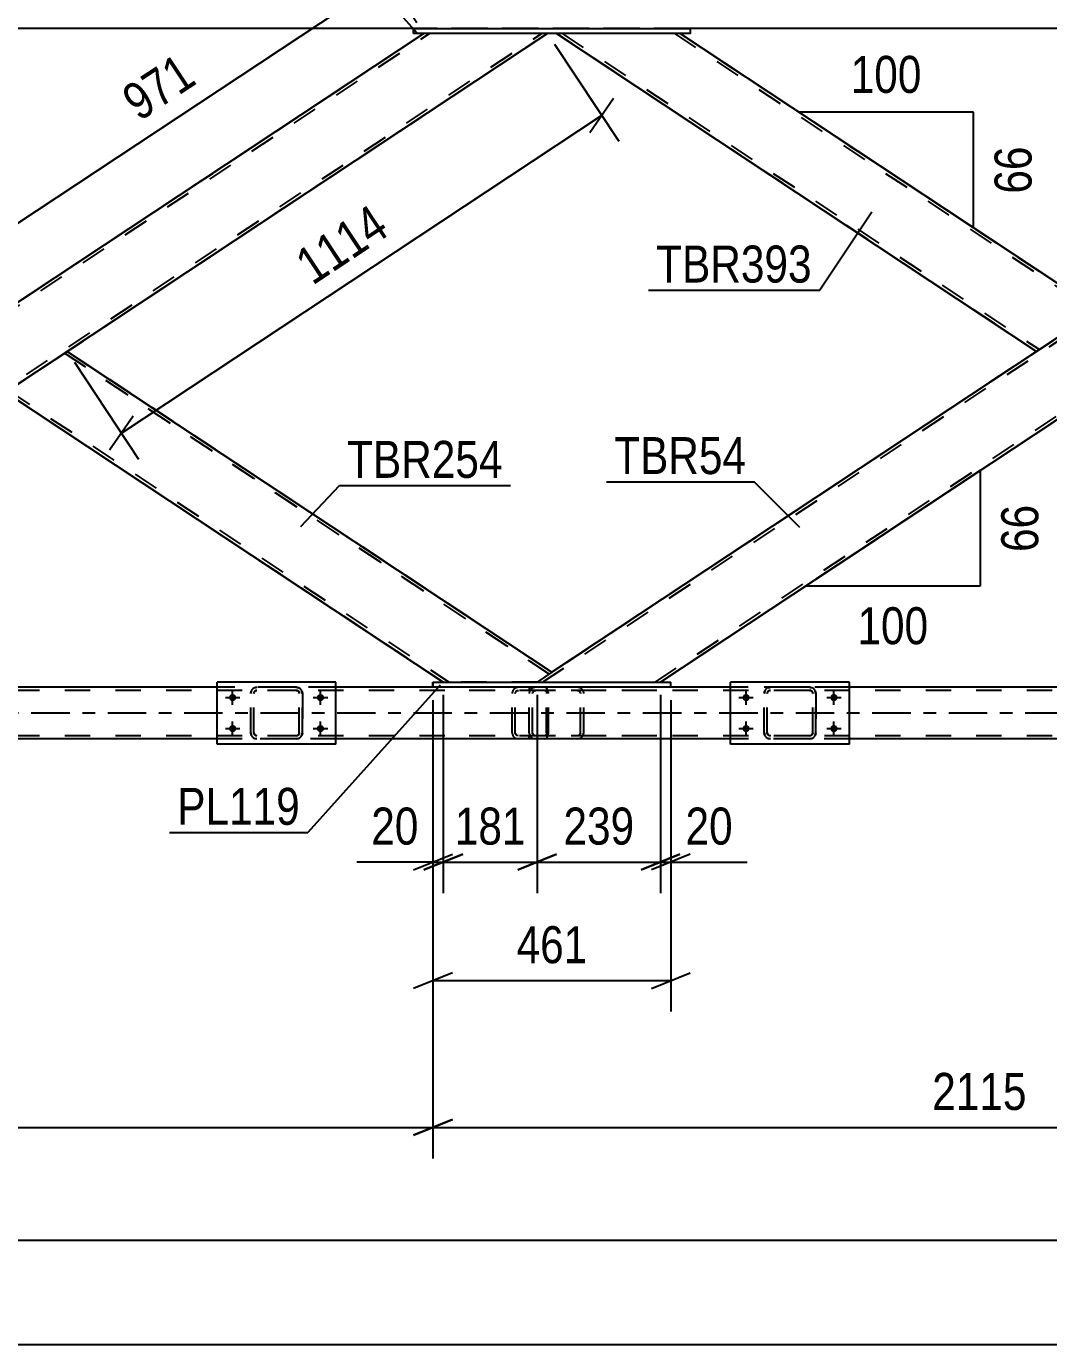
# Model space of a CAD drawing. Header units: millimetres. Extents: x -836 to 353, y -855 to -14.
# Drawn here: x -614.5 to -535.3, y -184.6 to -82.6 of the extents above; entities that cross this region are included whole.
import ezdxf

# ---------------------------------------------------------------- set-up
doc = ezdxf.new("R2010")
doc.units = ezdxf.units.MM
doc.linetypes.add('DXK_LINE_DOT2', pattern=[3.9198, 1.9599, -1.9599])
doc.linetypes.add('DXK_LINE_DOT3', pattern=[5.9187, 2.979, -0.9799, 0.9799, -0.9799])
doc.styles.add('Arial Narrow', font='ARIALN.TTF', dxfattribs={"height": 0.2})

# ---------------------------------------------------------------- blocks, each defined once
blk = doc.blocks.new('Bolt-570393895-11778 - 11761')
at = {"linetype": 'Continuous'}
for points in [[(-598.51, -134.25, -1), (-598.51, -134.81, -1)], [(-591.71, -134.25, -1), (-591.71, -134.81, -1)], [(-598.51, -136.65, -1), (-598.51, -137.21, -1)], [(-591.71, -136.65, -1), (-591.71, -137.21, -1)]]:
    blk.add_hatch(color=1, dxfattribs=at).paths.add_polyline_path(points)
at = {"color": 1, "linetype": 'Continuous'}
for p, q in [((-599.07, -134.53), (-597.95, -134.53)), ((-598.51, -135.09), (-598.51, -133.97)), ((-592.27, -134.53), (-591.15, -134.53)), ((-591.71, -135.09), (-591.71, -133.97)), ((-598.51, -137.49), (-598.51, -136.37)), ((-591.71, -137.49), (-591.71, -136.37)), ((-599.07, -136.93), (-597.95, -136.93)), ((-592.27, -136.93), (-591.15, -136.93))]:
    blk.add_line(p, q, dxfattribs=at)
blk = doc.blocks.new('Bolt-570393895-11780 - 11761')
at = {"linetype": 'Continuous'}
for points in [[(-558.76, -134.25, -1), (-558.76, -134.81, -1)], [(-551.96, -134.25, -1), (-551.96, -134.81, -1)], [(-558.76, -136.65, -1), (-558.76, -137.21, -1)], [(-551.96, -136.65, -1), (-551.96, -137.21, -1)]]:
    blk.add_hatch(color=1, dxfattribs=at).paths.add_polyline_path(points)
at = {"color": 1, "linetype": 'Continuous'}
for p, q in [((-559.32, -134.53), (-558.2, -134.53)), ((-558.76, -135.09), (-558.76, -133.97)), ((-552.52, -134.53), (-551.4, -134.53)), ((-551.96, -135.09), (-551.96, -133.97)), ((-558.76, -137.49), (-558.76, -136.37)), ((-551.96, -137.49), (-551.96, -136.37)), ((-559.32, -136.93), (-558.2, -136.93)), ((-552.52, -136.93), (-551.4, -136.93))]:
    blk.add_line(p, q, dxfattribs=at)
blk = doc.blocks.new('Part-570393895-12257 - 11761')
at = {"color": 7, "linetype": 'DXK_LINE_DOT2'}
for p, q in [((-575.52, -134.04), (-575.56, -134.21)), ((-575.56, -137.25), (-575.56, -134.21)), ((-575.52, -134.03), (-575.52, -134.04)), ((-575.3, -134.21), (-575.28, -134.12)), ((-575.3, -137.25), (-575.3, -134.21)), ((-575.28, -134.12), (-575.23, -134.04)), ((-575.05, -133.73), (-575.24, -133.77)), ((-575.23, -134.04), (-575.15, -133.99)), ((-575.15, -133.99), (-575.05, -133.97)), ((-565.68, -133.73), (-575.05, -133.73)), ((-565.68, -133.97), (-575.05, -133.97)), ((-571.64, -133.77), (-571.83, -133.73)), ((-571.83, -133.97), (-571.74, -133.99)), ((-571.74, -133.99), (-571.65, -134.04)), ((-571.65, -134.04), (-571.6, -134.12)), ((-571.6, -134.12), (-571.58, -134.21)), ((-571.58, -137.25), (-571.58, -134.21)), ((-571.36, -134.04), (-571.37, -134.03)), ((-571.33, -134.21), (-571.36, -134.04)), ((-571.33, -137.25), (-571.33, -134.21)), ((-575.56, -137.25), (-575.52, -137.43)), ((-575.28, -137.34), (-575.3, -137.25)), ((-575.23, -137.42), (-575.28, -137.34)), ((-575.24, -137.69), (-575.05, -137.73)), ((-575.15, -137.47), (-575.23, -137.42)), ((-575.05, -137.49), (-575.15, -137.47)), ((-565.68, -137.49), (-575.05, -137.49)), ((-565.68, -137.73), (-575.05, -137.73)), ((-571.74, -137.47), (-571.83, -137.49)), ((-571.83, -137.73), (-571.64, -137.69)), ((-571.65, -137.42), (-571.74, -137.47)), ((-571.6, -137.34), (-571.65, -137.42)), ((-571.58, -137.25), (-571.6, -137.34)), ((-571.37, -137.43), (-571.33, -137.25))]:
    blk.add_line(p, q, dxfattribs=at)
for centre, start, end in [((-575.07, -134.23), 110.9282, 155.8647), ((-571.82, -134.23), 24.1353, 69.0718), ((-575.07, -137.23), 204.1353, 249.0718), ((-571.82, -137.23), 290.9282, 335.8647)]:
    blk.add_arc(centre, 0.495, start, end, dxfattribs=at)
blk = doc.blocks.new('Part-570393895-11806 - 11761')
at = {"color": 2, "linetype": 'Continuous'}
for p, q in [((-590.51, -133.33), (-599.71, -133.33)), ((-599.71, -138.13), (-599.71, -133.33)), ((-590.51, -138.13), (-590.51, -133.33)), ((-590.51, -138.13), (-599.71, -138.13))]:
    blk.add_line(p, q, dxfattribs=at)
blk = doc.blocks.new('Part-570393895-11807 - 11761')
at = {"color": 7, "linetype": 'DXK_LINE_DOT2'}
for p, q in [((-597.11, -134.21), (-597.07, -134.03)), ((-597.07, -134.03), (-597.11, -134.21)), ((-597.11, -137.25), (-597.11, -134.21)), ((-597.11, -134.21), (-597.11, -134.21)), ((-597.11, -137.25), (-597.11, -134.21)), ((-596.87, -134.21), (-596.85, -134.12)), ((-596.85, -134.12), (-596.87, -134.21)), ((-596.87, -137.25), (-596.87, -134.21)), ((-596.87, -134.21), (-596.87, -134.21)), ((-596.87, -137.25), (-596.87, -134.21)), ((-596.85, -134.12), (-596.8, -134.04)), ((-596.8, -134.04), (-596.85, -134.12)), ((-596.82, -133.77), (-596.63, -133.73)), ((-596.63, -133.73), (-596.82, -133.77)), ((-596.8, -134.04), (-596.72, -133.99)), ((-596.72, -133.99), (-596.8, -134.04)), ((-596.72, -133.99), (-596.63, -133.97)), ((-596.63, -133.97), (-596.72, -133.99)), ((-593.59, -133.73), (-596.63, -133.73)), ((-593.59, -133.97), (-596.63, -133.97)), ((-593.59, -133.73), (-593.41, -133.77)), ((-593.41, -133.77), (-593.59, -133.73)), ((-593.59, -133.97), (-593.5, -133.99)), ((-593.5, -133.99), (-593.59, -133.97)), ((-593.5, -133.99), (-593.42, -134.04)), ((-593.42, -134.04), (-593.5, -133.99)), ((-593.42, -134.04), (-593.37, -134.12)), ((-593.37, -134.12), (-593.42, -134.04)), ((-593.37, -134.12), (-593.35, -134.21)), ((-593.35, -134.21), (-593.37, -134.12)), ((-593.35, -137.25), (-593.35, -134.21)), ((-593.35, -134.21), (-593.35, -134.21)), ((-593.35, -137.25), (-593.35, -134.21)), ((-593.15, -134.03), (-593.11, -134.21)), ((-593.11, -134.21), (-593.15, -134.03)), ((-593.11, -137.25), (-593.11, -134.21)), ((-593.11, -134.21), (-593.11, -134.21)), ((-593.11, -134.21), (-593.11, -137.25)), ((-597.11, -137.25), (-597.11, -137.25)), ((-597.07, -137.43), (-597.11, -137.25)), ((-597.11, -137.25), (-597.07, -137.43)), ((-596.87, -137.25), (-596.87, -137.25)), ((-596.85, -137.34), (-596.87, -137.25)), ((-596.87, -137.25), (-596.85, -137.34)), ((-596.8, -137.42), (-596.85, -137.34)), ((-596.85, -137.34), (-596.8, -137.42)), ((-596.63, -137.73), (-596.82, -137.69)), ((-596.82, -137.69), (-596.63, -137.73)), ((-596.72, -137.47), (-596.8, -137.42)), ((-596.8, -137.42), (-596.72, -137.47)), ((-596.63, -137.49), (-596.72, -137.47)), ((-596.72, -137.47), (-596.63, -137.49)), ((-593.59, -137.49), (-596.63, -137.49)), ((-593.59, -137.73), (-596.63, -137.73)), ((-593.5, -137.47), (-593.59, -137.49)), ((-593.59, -137.49), (-593.5, -137.47)), ((-593.41, -137.69), (-593.59, -137.73)), ((-593.59, -137.73), (-593.41, -137.69)), ((-593.42, -137.42), (-593.5, -137.47)), ((-593.5, -137.47), (-593.42, -137.42)), ((-593.37, -137.34), (-593.42, -137.42)), ((-593.42, -137.42), (-593.37, -137.34)), ((-593.35, -137.25), (-593.37, -137.34)), ((-593.37, -137.34), (-593.35, -137.25)), ((-593.35, -137.25), (-593.35, -137.25)), ((-593.11, -137.25), (-593.15, -137.43)), ((-593.15, -137.43), (-593.11, -137.25)), ((-593.11, -137.25), (-593.11, -137.25))]:
    blk.add_line(p, q, dxfattribs=at)
at = {"color": 7, "linetype": 'DXK_LINE_DOT3'}
blk.add_line((-595.11, -135.73), (-595.11, -135.73), dxfattribs=at)
at = {"color": 7, "linetype": 'DXK_LINE_DOT2'}
for centre, start, end in [((-596.63, -134.21), 112.5, 157.5), ((-596.63, -134.21), 112.5, 157.5), ((-593.59, -134.21), 22.5, 67.5), ((-593.59, -134.21), 22.5, 67.5), ((-596.63, -137.25), 202.5, 247.5), ((-596.63, -137.25), 202.5, 247.5), ((-593.59, -137.25), 292.5, 337.5), ((-593.59, -137.25), 292.5, 337.5)]:
    blk.add_arc(centre, 0.48, start, end, dxfattribs=at)
blk = doc.blocks.new('Part-570393895-12245 - 11761')
at = {"color": 7, "linetype": 'DXK_LINE_DOT2'}
for p, q in [((-583.71, -83.13), (-659.55, -133.33)), ((-659.12, -133.33), (-583.27, -83.13)), ((-659.12, -133.33), (-583.27, -83.13)), ((-650.42, -133.33), (-574.58, -83.13)), ((-650.42, -133.33), (-574.58, -83.13)), ((-574.14, -83.13), (-649.98, -133.33)), ((-574.14, -83.13), (-583.71, -83.13)), ((-574.14, -83.13), (-574.14, -83.13)), ((-616.09, -104.56), (-620.87, -107.73)), ((-611.31, -107.73), (-616.09, -110.9)), ((-658.4, -132.57), (-659.55, -133.33)), ((-659.55, -133.33), (-659.55, -133.33)), ((-659.55, -133.33), (-649.98, -133.33))]:
    blk.add_line(p, q, dxfattribs=at)
at = {"color": 2, "linetype": 'Continuous'}
for p, q in [((-583.71, -83.13), (-616.09, -104.56)), ((-574.14, -83.13), (-611.31, -107.73)), ((-620.87, -107.73), (-658.4, -132.57)), ((-616.09, -110.9), (-649.98, -133.33))]:
    blk.add_line(p, q, dxfattribs=at)
blk = doc.blocks.new('Part-570393895-12287 - 11761')
at = {"color": 7, "linetype": 'DXK_LINE_DOT2'}
for p, q in [((-499.1, -83.13), (-574.94, -133.33)), ((-574.51, -133.33), (-498.66, -83.13)), ((-574.51, -133.33), (-498.66, -83.13)), ((-565.81, -133.33), (-489.97, -83.13)), ((-565.81, -133.33), (-489.97, -83.13)), ((-489.53, -83.13), (-565.38, -133.33)), ((-489.53, -83.13), (-499.1, -83.13)), ((-489.53, -83.13), (-489.53, -83.13)), ((-531.48, -104.56), (-536.27, -107.73)), ((-526.7, -107.73), (-531.48, -110.9)), ((-573.79, -132.57), (-574.94, -133.33)), ((-574.94, -133.33), (-574.94, -133.33)), ((-574.94, -133.33), (-565.38, -133.33))]:
    blk.add_line(p, q, dxfattribs=at)
at = {"color": 2, "linetype": 'Continuous'}
for p, q in [((-499.1, -83.13), (-531.48, -104.56)), ((-489.53, -83.13), (-526.7, -107.73)), ((-536.27, -107.73), (-573.79, -132.57)), ((-531.48, -110.9), (-565.38, -133.33))]:
    blk.add_line(p, q, dxfattribs=at)
blk = doc.blocks.new('Part-570393895-11894 - 11761')
at = {"color": 2, "linetype": 'Continuous'}
for p, q in [((-550.76, -133.33), (-559.96, -133.33)), ((-559.96, -138.13), (-559.96, -133.33)), ((-550.76, -138.13), (-550.76, -133.33)), ((-550.76, -138.13), (-559.96, -138.13))]:
    blk.add_line(p, q, dxfattribs=at)
blk = doc.blocks.new('Part-570393895-11914 - 11761')
at = {"color": 7, "linetype": 'DXK_LINE_DOT2'}
for p, q in [((-557.36, -134.21), (-557.32, -134.03)), ((-557.32, -134.03), (-557.36, -134.21)), ((-557.36, -137.25), (-557.36, -134.21)), ((-557.36, -134.21), (-557.36, -134.21)), ((-557.36, -137.25), (-557.36, -134.21)), ((-557.12, -134.21), (-557.1, -134.12)), ((-557.1, -134.12), (-557.12, -134.21)), ((-557.12, -137.25), (-557.12, -134.21)), ((-557.12, -134.21), (-557.12, -134.21)), ((-557.12, -137.25), (-557.12, -134.21)), ((-557.1, -134.12), (-557.05, -134.04)), ((-557.05, -134.04), (-557.1, -134.12)), ((-557.06, -133.77), (-556.88, -133.73)), ((-556.88, -133.73), (-557.06, -133.77)), ((-557.05, -134.04), (-556.97, -133.99)), ((-556.97, -133.99), (-557.05, -134.04)), ((-556.97, -133.99), (-556.88, -133.97)), ((-556.88, -133.97), (-556.97, -133.99)), ((-553.84, -133.73), (-556.88, -133.73)), ((-553.84, -133.97), (-556.88, -133.97)), ((-553.84, -133.73), (-553.66, -133.77)), ((-553.66, -133.77), (-553.84, -133.73)), ((-553.84, -133.97), (-553.75, -133.99)), ((-553.75, -133.99), (-553.84, -133.97)), ((-553.75, -133.99), (-553.67, -134.04)), ((-553.67, -134.04), (-553.75, -133.99)), ((-553.67, -134.04), (-553.62, -134.12)), ((-553.62, -134.12), (-553.67, -134.04)), ((-553.62, -134.12), (-553.6, -134.21)), ((-553.6, -134.21), (-553.62, -134.12)), ((-553.6, -137.25), (-553.6, -134.21)), ((-553.6, -134.21), (-553.6, -134.21)), ((-553.6, -137.25), (-553.6, -134.21)), ((-553.4, -134.03), (-553.36, -134.21)), ((-553.36, -134.21), (-553.4, -134.03)), ((-553.36, -137.25), (-553.36, -134.21)), ((-553.36, -134.21), (-553.36, -134.21)), ((-553.36, -134.21), (-553.36, -137.25)), ((-557.36, -137.25), (-557.36, -137.25)), ((-557.32, -137.43), (-557.36, -137.25)), ((-557.36, -137.25), (-557.32, -137.43)), ((-557.12, -137.25), (-557.12, -137.25)), ((-557.1, -137.34), (-557.12, -137.25)), ((-557.12, -137.25), (-557.1, -137.34)), ((-557.05, -137.42), (-557.1, -137.34)), ((-557.1, -137.34), (-557.05, -137.42)), ((-556.88, -137.73), (-557.06, -137.69)), ((-557.06, -137.69), (-556.88, -137.73)), ((-556.97, -137.47), (-557.05, -137.42)), ((-557.05, -137.42), (-556.97, -137.47)), ((-556.88, -137.49), (-556.97, -137.47)), ((-556.97, -137.47), (-556.88, -137.49)), ((-553.84, -137.49), (-556.88, -137.49)), ((-553.84, -137.73), (-556.88, -137.73)), ((-553.75, -137.47), (-553.84, -137.49)), ((-553.84, -137.49), (-553.75, -137.47)), ((-553.66, -137.69), (-553.84, -137.73)), ((-553.84, -137.73), (-553.66, -137.69)), ((-553.67, -137.42), (-553.75, -137.47)), ((-553.75, -137.47), (-553.67, -137.42)), ((-553.62, -137.34), (-553.67, -137.42)), ((-553.67, -137.42), (-553.62, -137.34)), ((-553.6, -137.25), (-553.62, -137.34)), ((-553.62, -137.34), (-553.6, -137.25)), ((-553.6, -137.25), (-553.6, -137.25)), ((-553.36, -137.25), (-553.4, -137.43)), ((-553.4, -137.43), (-553.36, -137.25)), ((-553.36, -137.25), (-553.36, -137.25))]:
    blk.add_line(p, q, dxfattribs=at)
at = {"color": 7, "linetype": 'DXK_LINE_DOT3'}
blk.add_line((-555.36, -135.73), (-555.36, -135.73), dxfattribs=at)
at = {"color": 7, "linetype": 'DXK_LINE_DOT2'}
for centre, start, end in [((-556.88, -134.21), 112.5, 157.5), ((-556.88, -134.21), 112.5, 157.5), ((-553.84, -134.21), 22.5, 67.5), ((-553.84, -134.21), 22.5, 67.5), ((-556.88, -137.25), 202.5, 247.5), ((-556.88, -137.25), 202.5, 247.5), ((-553.84, -137.25), 292.5, 337.5), ((-553.84, -137.25), 292.5, 337.5)]:
    blk.add_arc(centre, 0.48, start, end, dxfattribs=at)
blk = doc.blocks.new('Part-570393895-11947 - 11761')
at = {"color": 7, "linetype": 'DXK_LINE_DOT2'}
for p, q in [((-574.33, -133.73), (-582.15, -133.73)), ((-574.33, -133.97), (-582.15, -133.97)), ((-576.84, -134.04), (-576.88, -134.21)), ((-576.88, -137.25), (-576.88, -134.21)), ((-576.84, -134.03), (-576.84, -134.04)), ((-576.63, -134.21), (-576.61, -134.12)), ((-576.63, -137.25), (-576.63, -134.21)), ((-576.61, -134.12), (-576.55, -134.04)), ((-576.37, -133.73), (-576.57, -133.77)), ((-576.55, -134.04), (-576.47, -133.99)), ((-576.47, -133.99), (-576.37, -133.97)), ((-575.56, -133.73), (-575.56, -133.97)), ((-574.23, -133.77), (-574.33, -133.73)), ((-574.33, -133.97), (-574.28, -133.99)), ((-574.28, -133.99), (-574.24, -134.04)), ((-574.24, -134.04), (-574.21, -134.12)), ((-574.15, -133.87), (-574.23, -133.77)), ((-574.21, -134.12), (-574.2, -134.21)), ((-574.2, -137.25), (-574.2, -134.21)), ((-574.09, -134.03), (-574.15, -133.87)), ((-574.07, -134.21), (-574.09, -134.03)), ((-574.07, -137.25), (-574.07, -134.21)), ((-574.33, -137.49), (-582.15, -137.49)), ((-574.33, -137.73), (-582.15, -137.73)), ((-576.88, -137.25), (-576.84, -137.43)), ((-576.61, -137.34), (-576.63, -137.25)), ((-576.55, -137.42), (-576.61, -137.34)), ((-576.57, -137.69), (-576.37, -137.73)), ((-576.47, -137.47), (-576.55, -137.42)), ((-576.37, -137.49), (-576.47, -137.47)), ((-575.56, -137.73), (-575.56, -137.49)), ((-574.28, -137.47), (-574.33, -137.49)), ((-574.33, -137.73), (-574.23, -137.69)), ((-574.24, -137.42), (-574.28, -137.47)), ((-574.21, -137.34), (-574.24, -137.42)), ((-574.23, -137.69), (-574.15, -137.59)), ((-574.2, -137.25), (-574.21, -137.34)), ((-574.15, -137.59), (-574.09, -137.43)), ((-574.09, -137.43), (-574.07, -137.25))]:
    blk.add_line(p, q, dxfattribs=at)
for centre, start, end in [((-576.39, -134.23), 111.1034, 156.0535), ((-576.39, -137.23), 203.9465, 248.8966)]:
    blk.add_arc(centre, 0.493, start, end, dxfattribs=at)
blk = doc.blocks.new('Part-570393895-11994 - 11761')
at = {"color": 7, "linetype": 'DXK_LINE_DOT2'}
for p, q in [((-611.54, -107.89), (-615.87, -110.75)), ((-611.58, -107.91), (-615.82, -110.72)), ((-615.81, -110.71), (-611.53, -107.87)), ((-611.44, -107.81), (-611.58, -107.91)), ((-611.54, -107.89), (-611.52, -107.87)), ((-611.53, -107.87), (-611.52, -107.87)), ((-611.53, -107.87), (-574, -132.71)), ((-574, -132.71), (-611.52, -107.87)), ((-611.34, -107.75), (-611.44, -107.81)), ((-611.31, -107.73), (-611.34, -107.75)), ((-611.31, -107.73), (-573.79, -132.56)), ((-616.06, -110.87), (-616.09, -110.9)), ((-616.09, -110.9), (-582.2, -133.33)), ((-615.82, -110.72), (-616.06, -110.87)), ((-615.87, -110.75), (-615.86, -110.74)), ((-615.87, -110.75), (-615.87, -110.75)), ((-615.87, -110.75), (-581.76, -133.33)), ((-615.87, -110.75), (-581.76, -133.33)), ((-615.86, -110.74), (-615.81, -110.71)), ((-573.91, -132.65), (-574.22, -132.85)), ((-574.94, -133.33), (-582.2, -133.33)), ((-574, -132.71), (-574, -132.71))]:
    blk.add_line(p, q, dxfattribs=at)
at = {"color": 2, "linetype": 'Continuous'}
for p, q in [((-611.58, -107.91), (-615.82, -110.72)), ((-611.58, -107.91), (-611.34, -107.75)), ((-611.34, -107.75), (-611.31, -107.73)), ((-611.31, -107.73), (-573.79, -132.56)), ((-611.31, -107.73), (-611.31, -107.73)), ((-616.09, -110.9), (-616.06, -110.87)), ((-616.09, -110.9), (-616.09, -110.9)), ((-616.09, -110.9), (-582.2, -133.33)), ((-616.06, -110.87), (-615.96, -110.81)), ((-615.96, -110.81), (-615.82, -110.72)), ((-573.82, -132.59), (-574.22, -132.85)), ((-573.79, -132.56), (-573.82, -132.59)), ((-573.79, -132.56), (-573.79, -132.56)), ((-574.22, -132.85), (-574.94, -133.33))]:
    blk.add_line(p, q, dxfattribs=at)
blk = doc.blocks.new('Part-570393895-12035 - 11761')
at = {"color": 7, "linetype": 'DXK_LINE_DOT2'}
for p, q in [((-89.63, -82.73), (-753.72, -82.73)), ((-563.07, -82.73), (-584.51, -82.73))]:
    blk.add_line(p, q, dxfattribs=at)
at = {"color": 2, "linetype": 'Continuous'}
for p, q in [((-584.51, -82.73), (-647.67, -82.73)), ((-499.9, -82.73), (-563.07, -82.73))]:
    blk.add_line(p, q, dxfattribs=at)
blk = doc.blocks.new('Part-570393895-12077 - 11761')
at = {"color": 2, "linetype": 'Continuous'}
for p, q in [((-573.43, -83.13), (-536.27, -107.73)), ((-563.87, -83.13), (-531.48, -104.56)), ((-531.75, -104.74), (-536, -107.55)), ((-531.61, -104.65), (-531.75, -104.74)), ((-531.52, -104.59), (-531.61, -104.65)), ((-531.48, -104.56), (-531.52, -104.59)), ((-531.48, -104.56), (-531.48, -104.56)), ((-536.23, -107.71), (-536.27, -107.73)), ((-536.27, -107.73), (-536.27, -107.73)), ((-536, -107.55), (-536.23, -107.71))]:
    blk.add_line(p, q, dxfattribs=at)
at = {"color": 7, "linetype": 'DXK_LINE_DOT2'}
for p, q in [((-536.27, -107.73), (-573.43, -83.13)), ((-573.43, -83.13), (-573.43, -83.13)), ((-563.87, -83.13), (-573.43, -83.13)), ((-573, -83.13), (-536.05, -107.59)), ((-573, -83.13), (-536.05, -107.59)), ((-564.3, -83.13), (-531.7, -104.71)), ((-564.3, -83.13), (-531.7, -104.71)), ((-563.87, -83.13), (-531.48, -104.56)), ((-531.76, -104.75), (-536.05, -107.59)), ((-531.75, -104.74), (-536, -107.55)), ((-535.98, -107.54), (-531.7, -104.71)), ((-531.72, -104.72), (-531.76, -104.75)), ((-531.75, -104.74), (-531.52, -104.59)), ((-531.7, -104.71), (-531.72, -104.72)), ((-531.7, -104.71), (-531.7, -104.71)), ((-531.52, -104.59), (-531.48, -104.56)), ((-536.27, -107.73), (-536.23, -107.71)), ((-536.23, -107.71), (-536.14, -107.65)), ((-536.14, -107.65), (-536, -107.55)), ((-536.05, -107.59), (-536.03, -107.58)), ((-536.05, -107.59), (-536.05, -107.59)), ((-536.03, -107.58), (-535.98, -107.54))]:
    blk.add_line(p, q, dxfattribs=at)
blk = doc.blocks.new('Part-570393895-12125 - 11761')
at = {"color": 2, "linetype": 'Continuous'}
for p, q in [((-584.51, -83.13), (-584.51, -82.73)), ((-584.51, -82.73), (-584.51, -83.13)), ((-584.51, -82.73), (-563.07, -82.73)), ((-563.07, -83.13), (-584.51, -83.13)), ((-563.07, -83.13), (-563.07, -82.73))]:
    blk.add_line(p, q, dxfattribs=at)
at = {"color": 7, "linetype": 'DXK_LINE_DOT2'}
for p, q in [((-584.51, -82.73), (-584.51, -82.73)), ((-584.51, -82.73), (-584.51, -82.73)), ((-584.51, -83.13), (-584.51, -83.13)), ((-584.51, -83.13), (-584.51, -83.13)), ((-563.07, -83.13), (-563.07, -82.73))]:
    blk.add_line(p, q, dxfattribs=at)
blk = doc.blocks.new('Part-570393895-12178 - 11761')
at = {"color": 2, "linetype": 'Continuous'}
for p, q in [((-583, -133.73), (-583, -133.33)), ((-583, -133.33), (-583, -133.73)), ((-583, -133.33), (-564.58, -133.33)), ((-564.58, -133.73), (-564.58, -133.33)), ((-564.58, -133.73), (-583, -133.73))]:
    blk.add_line(p, q, dxfattribs=at)
at = {"color": 7, "linetype": 'DXK_LINE_DOT2'}
for p, q in [((-583, -133.33), (-583, -133.33)), ((-583, -133.33), (-583, -133.33)), ((-564.58, -133.73), (-564.58, -133.33)), ((-583, -133.73), (-583, -133.73)), ((-583, -133.73), (-583, -133.73))]:
    blk.add_line(p, q, dxfattribs=at)
blk = doc.blocks.new('Part-570393895-12214 - 11761')
at = {"color": 7, "linetype": 'DXK_LINE_DOT2'}
for p, q in [((-72.52, -133.97), (-807.13, -133.97)), ((-226.14, -133.73), (-758.72, -133.73)), ((-590.51, -133.73), (-599.71, -133.73)), ((-564.58, -133.73), (-583, -133.73)), ((-550.76, -133.73), (-559.96, -133.73)), ((-72.52, -137.49), (-807.13, -137.49)), ((-72.52, -137.73), (-758.72, -137.73)), ((-590.51, -137.73), (-599.71, -137.73)), ((-550.76, -137.73), (-559.96, -137.73))]:
    blk.add_line(p, q, dxfattribs=at)
at = {"color": 2, "linetype": 'Continuous'}
for p, q in [((-599.71, -133.73), (-630.26, -133.73)), ((-583, -133.73), (-590.51, -133.73)), ((-559.96, -133.73), (-564.58, -133.73)), ((-520.21, -133.73), (-550.76, -133.73)), ((-599.71, -137.73), (-630.26, -137.73)), ((-559.96, -137.73), (-590.51, -137.73)), ((-520.21, -137.73), (-550.76, -137.73))]:
    blk.add_line(p, q, dxfattribs=at)
at = {"color": 7, "linetype": 'DXK_LINE_DOT3'}
blk.add_line((-72.52, -135.73), (-807.13, -135.73), dxfattribs=at)
blk = doc.blocks.new('StraightDimension-570393895-12803 - 11761')
at = {"color": 7, "linetype": 'Continuous'}
for p, q in [((-583, -134.73), (-583, -158.84)), ((-564.58, -134.73), (-564.58, -158.84)), ((-581.5, -155.84), (-584.5, -157.04)), ((-566.08, -157.04), (-563.08, -155.84)), ((-583, -156.44), (-564.58, -156.44))]:
    blk.add_line(p, q, dxfattribs=at)
at = {"color": 0}
blk.add_wipeout([(-570.44, -155.69), (-570.44, -151.49), (-577.13, -151.49), (-577.13, -155.69)], dxfattribs=at)
at = {"color": 3, "style": 'Arial Narrow'}
blk.add_text('461', height=2.863, dxfattribs=at).set_placement((-576.53, -155.09))
blk = doc.blocks.new('StraightDimension-570393895-12786 - 11761')
at = {"color": 7, "linetype": 'Continuous'}
for p, q in [((-574.94, -134.33), (-574.94, -149.66)), ((-565.38, -134.33), (-565.38, -149.66)), ((-576.44, -147.86), (-573.44, -146.66)), ((-563.88, -146.66), (-566.88, -147.86)), ((-574.94, -147.26), (-565.38, -147.26))]:
    blk.add_line(p, q, dxfattribs=at)
at = {"color": 0}
blk.add_wipeout([(-566.82, -146.51), (-566.82, -142.31), (-573.5, -142.31), (-573.5, -146.51)], dxfattribs=at)
at = {"color": 3, "style": 'Arial Narrow'}
blk.add_text('239', height=2.863, dxfattribs=at).set_placement((-572.9, -145.91))
blk = doc.blocks.new('StraightDimension-570393895-13096 - 11761')
at = {"color": 7, "linetype": 'Continuous'}
blk.add_line((-807.77, -184.62), (-71.88, -184.62), dxfattribs=at)
blk = doc.blocks.new('StraightDimension-570393895-12778 - 11761')
at = {"color": 7, "linetype": 'Continuous'}
for p, q in [((-582.2, -134.33), (-582.2, -149.66)), ((-574.94, -134.33), (-574.94, -149.66)), ((-583.7, -147.86), (-580.7, -146.66)), ((-573.44, -146.66), (-576.44, -147.86)), ((-582.2, -147.26), (-574.94, -147.26))]:
    blk.add_line(p, q, dxfattribs=at)
at = {"color": 0}
blk.add_wipeout([(-575.23, -146.51), (-575.23, -142.31), (-581.91, -142.31), (-581.91, -146.51)], dxfattribs=at)
at = {"color": 3, "style": 'Arial Narrow'}
blk.add_text('181', height=2.863, dxfattribs=at).set_placement((-581.31, -145.91))
blk = doc.blocks.new('AngleDimension-570393895-23880 - 11761')
at = {"color": 7, "linetype": 'Continuous'}
for p, q in [((-554.67, -89.22), (-554.67, -89.22)), ((-541.16, -89.22), (-554.67, -89.22)), ((-541.16, -98.16), (-554.67, -89.22)), ((-541.16, -98.16), (-541.16, -89.22))]:
    blk.add_line(p, q, dxfattribs=at)
at = {"color": 0}
for points in [[(-544.58, -88.32), (-544.58, -84.12), (-551.26, -84.12), (-551.26, -88.32)], [(-536.06, -91.26), (-540.26, -91.26), (-540.26, -96.12), (-536.06, -96.12)]]:
    blk.add_wipeout(points, dxfattribs=at)
at = {"color": 3, "style": 'Arial Narrow'}
blk.add_text('100', height=2.863, dxfattribs=at).set_placement((-550.66, -87.72))
blk.add_text('66', height=2.863, rotation=90.0002, dxfattribs=at).set_placement((-536.66, -95.52))
blk = doc.blocks.new('StraightDimension-570393895-12644 - 11761')
at = {"color": 7, "linetype": 'Continuous'}
for p, q in [((-573.59, -83.96), (-568.62, -91.47)), ((-570.87, -90.79), (-569.03, -88.14)), ((-607.12, -114.06), (-569.95, -89.46)), ((-610.76, -108.56), (-605.79, -116.07)), ((-606.2, -112.74), (-608.04, -115.39))]:
    blk.add_line(p, q, dxfattribs=at)
at = {"color": 0}
blk.add_wipeout([(-585.4, -98.79), (-587.72, -95.29), (-594.81, -99.99), (-592.5, -103.49)], dxfattribs=at)
at = {"color": 3, "style": 'Arial Narrow'}
blk.add_text('1114', height=2.863, rotation=33.5008, dxfattribs=at).set_placement((-592.33, -102.66))
blk = doc.blocks.new('StraightDimension-570393895-12662 - 11761')
at = {"color": 7, "linetype": 'Continuous'}
for p, q in [((-584.26, -82.3), (-588.1, -76.49)), ((-587.45, -80.19), (-585.61, -77.54)), ((-618.91, -100.3), (-586.53, -78.87)), ((-616.64, -103.73), (-620.49, -97.92)), ((-617.99, -98.97), (-619.83, -101.63))]:
    blk.add_line(p, q, dxfattribs=at)
at = {"color": 0}
blk.add_wipeout([(-600.35, -87.11), (-602.67, -83.61), (-608.24, -87.3), (-605.92, -90.8)], dxfattribs=at)
at = {"color": 3, "style": 'Arial Narrow'}
blk.add_text('971', height=2.863, rotation=33.5008, dxfattribs=at).set_placement((-605.75, -89.97))
blk = doc.blocks.new('StraightDimension-570393895-12770 - 11761')
at = {"color": 7, "linetype": 'Continuous'}
for p, q in [((-582.2, -134.33), (-582.2, -149.66)), ((-583, -134.73), (-583, -149.66)), ((-584.5, -147.86), (-581.5, -146.66)), ((-580.7, -146.66), (-583.7, -147.86)), ((-583, -147.26), (-588.9, -147.26)), ((-583, -147.26), (-588.9, -147.26)), ((-583, -147.26), (-582.2, -147.26))]:
    blk.add_line(p, q, dxfattribs=at)
at = {"color": 0}
blk.add_wipeout([(-583.52, -146.51), (-583.52, -142.31), (-588.38, -142.31), (-588.38, -146.51)], dxfattribs=at)
at = {"color": 3, "style": 'Arial Narrow'}
blk.add_text('20', height=2.863, dxfattribs=at).set_placement((-587.78, -145.91))
blk = doc.blocks.new('StraightDimension-570393895-12794 - 11761')
at = {"color": 7, "linetype": 'Continuous'}
for p, q in [((-565.38, -134.33), (-565.38, -149.66)), ((-564.58, -134.73), (-564.58, -149.66)), ((-566.88, -147.86), (-563.88, -146.66)), ((-563.08, -146.66), (-566.08, -147.86)), ((-565.38, -147.26), (-564.58, -147.26)), ((-564.58, -147.26), (-558.67, -147.26)), ((-564.58, -147.26), (-558.67, -147.26))]:
    blk.add_line(p, q, dxfattribs=at)
at = {"color": 0}
blk.add_wipeout([(-559.19, -146.51), (-559.19, -142.31), (-564.05, -142.31), (-564.05, -146.51)], dxfattribs=at)
at = {"color": 3, "style": 'Arial Narrow'}
blk.add_text('20', height=2.863, dxfattribs=at).set_placement((-563.45, -145.91))
blk = doc.blocks.new('StraightDimension-570393895-13055 - 11761')
at = {"color": 7, "linetype": 'Continuous'}
for p, q in [((-583, -134.73), (-583, -170.2)), ((-498.39, -134.73), (-498.39, -170.2)), ((-581.5, -167.2), (-584.5, -168.4)), ((-499.89, -168.4), (-496.89, -167.2)), ((-583, -167.8), (-498.39, -167.8))]:
    blk.add_line(p, q, dxfattribs=at)
at = {"color": 0}
blk.add_wipeout([(-536.44, -167.05), (-536.44, -162.85), (-544.95, -162.85), (-544.95, -167.05)], dxfattribs=at)
at = {"color": 3, "style": 'Arial Narrow'}
blk.add_text('2115', height=2.863, dxfattribs=at).set_placement((-544.35, -166.45))
blk = doc.blocks.new('StraightDimension-570393895-13065 - 11761')
at = {"color": 7, "linetype": 'Continuous'}
for p, q in [((-667.6, -134.73), (-667.6, -170.2)), ((-583, -134.73), (-583, -170.2)), ((-666.1, -167.2), (-669.1, -168.4)), ((-584.5, -168.4), (-581.5, -167.2)), ((-667.6, -167.8), (-583, -167.8))]:
    blk.add_line(p, q, dxfattribs=at)
at = {"color": 0}
blk.add_wipeout([(-621.04, -167.05), (-621.04, -162.85), (-629.56, -162.85), (-629.56, -167.05)], dxfattribs=at)
at = {"color": 3, "style": 'Arial Narrow'}
blk.add_text('2115', height=2.863, dxfattribs=at).set_placement((-628.96, -166.45))
blk = doc.blocks.new('StraightDimension-570393895-13150 - 11761')
at = {"color": 7, "linetype": 'Continuous'}
blk.add_line((-807.13, -176.52), (-72.52, -176.52), dxfattribs=at)
blk = doc.blocks.new('AngleDimension-570393895-23878 - 11761')
at = {"color": 7, "linetype": 'Continuous'}
for p, q in [((-540.64, -116.96), (-554.15, -125.9)), ((-540.64, -116.96), (-540.64, -125.9)), ((-548.64, -122.26), (-554.15, -125.9)), ((-540.64, -125.9), (-554.15, -125.9))]:
    blk.add_line(p, q, dxfattribs=at)
at = {"color": 0}
for points in [[(-535.54, -119), (-539.74, -119), (-539.74, -123.86), (-535.54, -123.86)], [(-544.06, -131), (-544.06, -126.8), (-550.74, -126.8), (-550.74, -131)]]:
    blk.add_wipeout(points, dxfattribs=at)
at = {"color": 3, "style": 'Arial Narrow'}
blk.add_text('66', height=2.863, rotation=90.0002, dxfattribs=at).set_placement((-536.14, -123.26))
blk.add_text('100', height=2.863, dxfattribs=at).set_placement((-550.14, -130.4))
blk = doc.blocks.new('Mark-570393895-12283 - 11761')
at = {"color": 30, "linetype": 'Continuous'}
for p in [(-569.57, -117.83), (-554.6, -121.36)]:
    blk.add_line(p, (-558.14, -117.83), dxfattribs=at)
at = {"color": 0}
blk.add_wipeout([(-558.74, -117.23), (-558.74, -114.23), (-568.97, -114.23), (-568.97, -117.23)], dxfattribs=at)
blk.add_wipeout([(-558.74, -117.23), (-558.74, -114.23), (-568.97, -114.23), (-568.97, -117.23)], dxfattribs=at)
at = {"color": 3, "style": 'Arial Narrow'}
blk.add_text('TBR54', height=2.863, dxfattribs=at).set_placement((-568.97, -117.23))
blk = doc.blocks.new('Mark-570393895-11990 - 11761')
at = {"color": 30, "linetype": 'Continuous'}
for p, q in [((-593.24, -121.29), (-590.25, -118.12)), ((-590.25, -118.12), (-577, -118.12))]:
    blk.add_line(p, q, dxfattribs=at)
at = {"color": 0}
blk.add_wipeout([(-577.6, -117.52), (-577.6, -114.52), (-589.65, -114.52), (-589.65, -117.52)], dxfattribs=at)
blk.add_wipeout([(-577.6, -117.52), (-577.6, -114.52), (-589.65, -114.52), (-589.65, -117.52)], dxfattribs=at)
at = {"color": 3, "style": 'Arial Narrow'}
blk.add_text('TBR254', height=2.863, dxfattribs=at).set_placement((-589.65, -117.52))
blk = doc.blocks.new('Mark-570393895-12073 - 11761')
at = {"color": 30, "linetype": 'Continuous'}
for p in [(-549.02, -96.95), (-566.32, -103)]:
    blk.add_line(p, (-553.06, -103), dxfattribs=at)
at = {"color": 0}
blk.add_wipeout([(-553.66, -102.4), (-553.66, -99.4), (-565.72, -99.4), (-565.72, -102.4)], dxfattribs=at)
blk.add_wipeout([(-553.66, -102.4), (-553.66, -99.4), (-565.72, -99.4), (-565.72, -102.4)], dxfattribs=at)
at = {"color": 3, "style": 'Arial Narrow'}
blk.add_text('TBR393', height=2.863, dxfattribs=at).set_placement((-565.72, -102.4))
blk = doc.blocks.new('Mark-570393895-12121 - 11761')
at = {"color": 30, "linetype": 'Continuous'}
for p in [(-602.94, -74.08), (-584.19, -83.13)]:
    blk.add_line(p, (-592.23, -74.08), dxfattribs=at)
at = {"color": 0}
blk.add_wipeout([(-592.83, -73.48), (-592.83, -70.48), (-602.34, -70.48), (-602.34, -73.48)], dxfattribs=at)
blk.add_wipeout([(-592.83, -73.48), (-592.83, -70.48), (-602.34, -70.48), (-602.34, -73.48)], dxfattribs=at)
at = {"color": 3, "style": 'Arial Narrow'}
blk.add_text('PL117', height=2.863, dxfattribs=at).set_placement((-602.34, -73.48))
blk = doc.blocks.new('Mark-570393895-12174 - 11761')
at = {"color": 30, "linetype": 'Continuous'}
for p in [(-582.44, -133.56), (-603.4, -144.98)]:
    blk.add_line(p, (-592.7, -144.98), dxfattribs=at)
at = {"color": 0}
blk.add_wipeout([(-593.3, -144.38), (-593.3, -141.38), (-602.8, -141.38), (-602.8, -144.38)], dxfattribs=at)
blk.add_wipeout([(-593.3, -144.38), (-593.3, -141.38), (-602.8, -141.38), (-602.8, -144.38)], dxfattribs=at)
at = {"color": 3, "style": 'Arial Narrow'}
blk.add_text('PL119', height=2.863, dxfattribs=at).set_placement((-602.8, -144.38))

msp = doc.modelspace()

# ---------------------------------------------------------------- block references
for name in ['Part-570393895-12035 - 11761', 'Part-570393895-12245 - 11761', 'Part-570393895-12125 - 11761', 'Part-570393895-12287 - 11761', 'Part-570393895-12077 - 11761', 'Part-570393895-11994 - 11761', 'Part-570393895-11806 - 11761', 'Part-570393895-12178 - 11761', 'Part-570393895-11894 - 11761', 'Part-570393895-12214 - 11761', 'Bolt-570393895-11778 - 11761', 'Part-570393895-11807 - 11761', 'Part-570393895-11947 - 11761', 'Part-570393895-12257 - 11761', 'Bolt-570393895-11780 - 11761', 'Part-570393895-11914 - 11761']:
    msp.add_blockref(name, (0, 0))

# ---------------------------------------------------------------- next in the draw order: block references
for name in ['StraightDimension-570393895-12644 - 11761', 'AngleDimension-570393895-23880 - 11761', 'AngleDimension-570393895-23878 - 11761', 'StraightDimension-570393895-12803 - 11761']:
    msp.add_blockref(name, (0, 0))

# ---------------------------------------------------------------- next in the draw order: block references
for name in ['StraightDimension-570393895-12662 - 11761', 'Mark-570393895-12073 - 11761', 'Mark-570393895-12283 - 11761', 'Mark-570393895-11990 - 11761', 'StraightDimension-570393895-12786 - 11761']:
    msp.add_blockref(name, (0, 0))

# ---------------------------------------------------------------- next in the draw order: block references
for name in ['Mark-570393895-12121 - 11761', 'StraightDimension-570393895-13096 - 11761']:
    msp.add_blockref(name, (0, 0))

# ---------------------------------------------------------------- next in the draw order: block references
for name in ['StraightDimension-570393895-12778 - 11761', 'StraightDimension-570393895-12794 - 11761']:
    msp.add_blockref(name, (0, 0))

# ---------------------------------------------------------------- next in the draw order: block references
msp.add_blockref('StraightDimension-570393895-12770 - 11761', (0, 0))

# ---------------------------------------------------------------- next in the draw order: block references
msp.add_blockref('StraightDimension-570393895-13055 - 11761', (0, 0))

# ---------------------------------------------------------------- next in the draw order: block references
msp.add_blockref('StraightDimension-570393895-13065 - 11761', (0, 0))

# ---------------------------------------------------------------- next in the draw order: block references
msp.add_blockref('StraightDimension-570393895-13150 - 11761', (0, 0))

# ---------------------------------------------------------------- next in the draw order: block references
msp.add_blockref('Mark-570393895-12174 - 11761', (0, 0))

doc.saveas('drawing.dxf')
